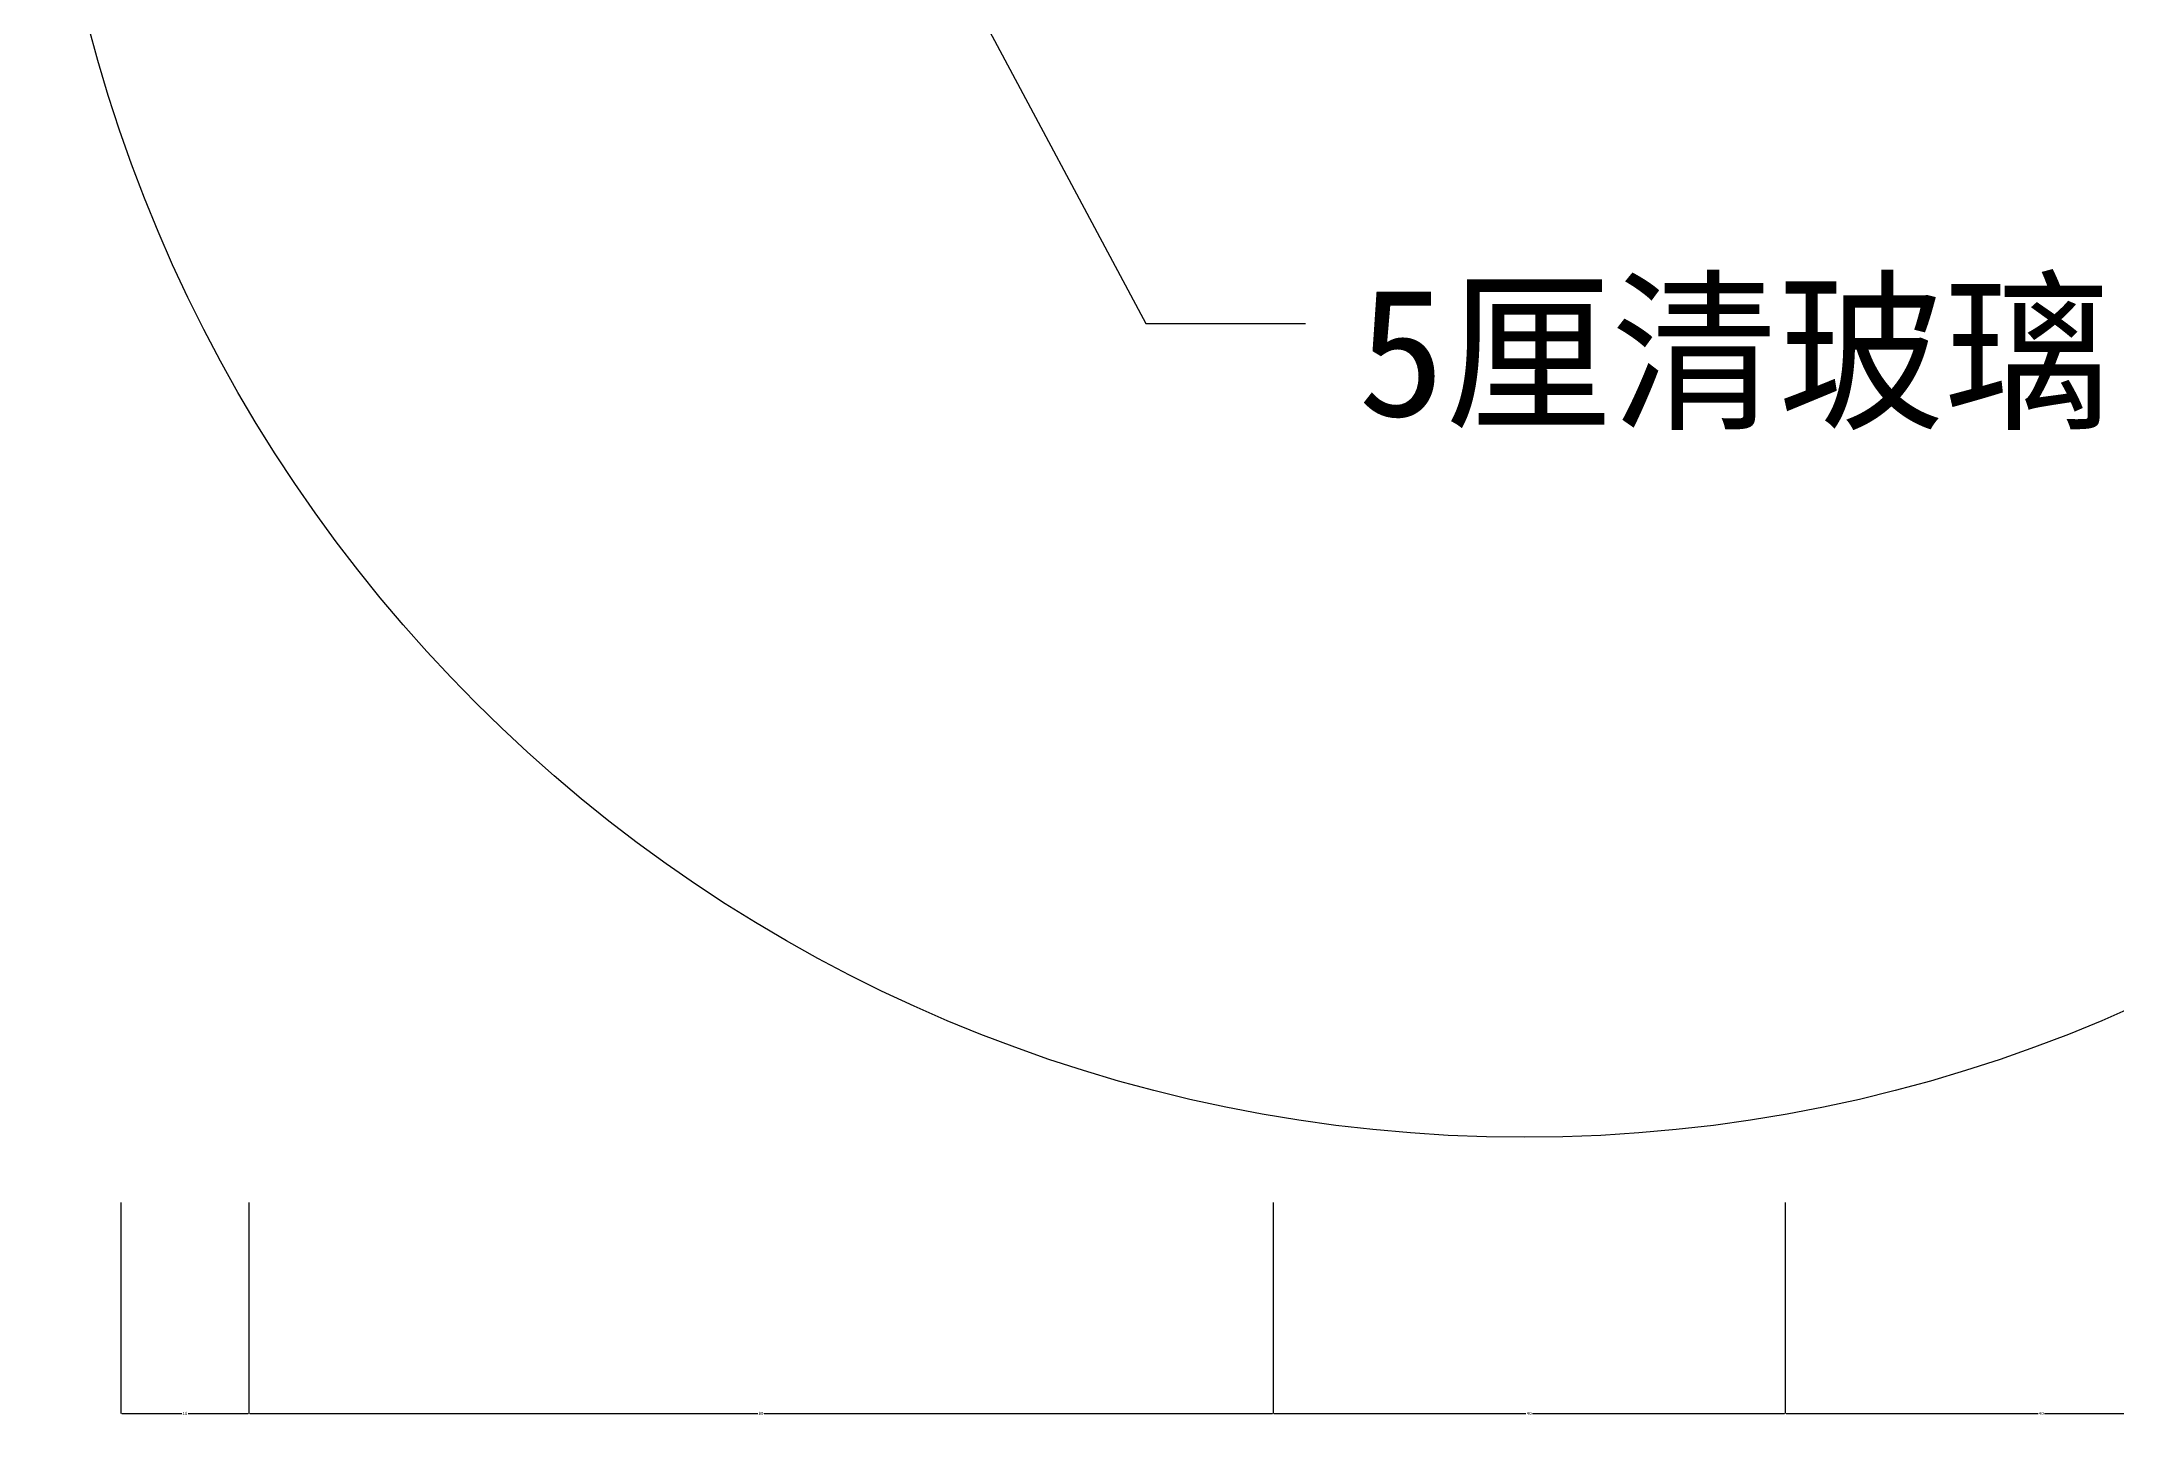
# Model space of a CAD drawing. Header units: metres. Extents: x 4 to 3597, y 195 to 4697.
# Drawn here: x 186 to 835, y 213 to 642 of the extents above; entities that cross this region are included whole.
import ezdxf

# ---------------------------------------------------------------- set-up
doc = ezdxf.new("R2010")
doc.units = ezdxf.units.M
doc.layers.add('DIM', color=3, linetype='Continuous')
doc.layers.add('TEXT', color=3, linetype='Continuous')
doc.dimstyles.get("Standard").update_dxf_attribs({"dimtxt": 2.5, "dimasz": 2.5, "dimexe": 1.25, "dimexo": 0.625, "dimtad": 1, "dimcen": 2.5, "dimazin": 3, "dimtfac": 1, "dimtmove": 0, "dimatfit": 3})

# ---------------------------------------------------------------- blocks, each defined once
blk = doc.blocks.new('*D1')
for p, q in [((571.23, 279.53), (571.23, 213.6)), ((731.23, 279.53), (731.23, 213.6)), ((571.48, 213.6), (650.23, 213.6)), ((652.23, 213.6), (730.98, 213.6))]:
    blk.add_line(p, q)
at = {"layer": 'Defpoints'}
for p in [(571.23, 279.53), (731.23, 279.53), (571.23, 213.6)]:
    blk.add_point(p, dxfattribs=at)
at = {"layer": 'DIM', "insert": (651.23, 213.6), "char_height": 1, "attachment_point": 5}
blk.add_mtext('40', dxfattribs=at)
blk = doc.blocks.new('*D7')
for p, q in [((211.23, 279.53), (211.23, 213.6)), ((251.23, 279.53), (251.23, 213.6)), ((211.48, 213.6), (230.23, 213.6)), ((232.23, 213.6), (250.98, 213.6))]:
    blk.add_line(p, q)
at = {"layer": 'Defpoints'}
for p in [(211.23, 279.53), (251.23, 279.53), (211.23, 213.6)]:
    blk.add_point(p, dxfattribs=at)
at = {"layer": 'DIM', "insert": (231.23, 213.6), "char_height": 1, "attachment_point": 5}
blk.add_mtext('10', dxfattribs=at)
blk = doc.blocks.new('*D8')
for p, q in [((251.23, 279.53), (251.23, 213.6)), ((571.23, 279.53), (571.23, 213.6)), ((251.48, 213.6), (410.23, 213.6)), ((412.23, 213.6), (570.98, 213.6))]:
    blk.add_line(p, q)
at = {"layer": 'Defpoints'}
for p in [(251.23, 279.53), (571.23, 279.53), (251.23, 213.6)]:
    blk.add_point(p, dxfattribs=at)
at = {"layer": 'DIM', "insert": (411.23, 213.6), "char_height": 1, "attachment_point": 5}
blk.add_mtext('80', dxfattribs=at)
blk = doc.blocks.new('*D43')
for p, q in [((731.23, 279.53), (731.23, 213.6)), ((891.23, 279.53), (891.23, 213.6)), ((731.48, 213.6), (810.23, 213.6)), ((812.23, 213.6), (890.98, 213.6))]:
    blk.add_line(p, q)
at = {"layer": 'Defpoints'}
for p in [(731.23, 279.53), (891.23, 279.53), (731.23, 213.6)]:
    blk.add_point(p, dxfattribs=at)
at = {"layer": 'DIM', "insert": (811.23, 213.6), "char_height": 1, "attachment_point": 5}
blk.add_mtext('40', dxfattribs=at)

msp = doc.modelspace()

# ---------------------------------------------------------------- linework, layer by layer
at = {"layer": 'DIM'}
msp.add_circle((649.8, 763.26), 463.38, dxfattribs=at)

# ---------------------------------------------------------------- texts
at = {"layer": 'TEXT'}
msp.add_text('5厘清玻璃', height=40, dxfattribs=at).set_placement((597.71, 525.23))

# ---------------------------------------------------------------- dimensions: what is measured, and where the dimension line sits
at = {"layer": 'DIM'}
for base, p1, p2, text, picture, middle in [((211.23, 213.6), (211.23, 279.53), (251.23, 279.53), '10', '*D7', (231.23, 213.6)), ((251.23, 213.6), (251.23, 279.53), (571.23, 279.53), '80', '*D8', (411.23, 213.6)), ((571.23, 213.6), (571.23, 279.53), (731.23, 279.53), '40', '*D1', (651.23, 213.6)), ((731.23, 213.6), (731.23, 279.53), (891.23, 279.53), '40', '*D43', (811.23, 213.6))]:
    dim = msp.add_linear_dim(base=base, p1=p1, p2=p2, text=text, dimstyle='Standard', dxfattribs=at)
    dim.commit()
    dim.dimension.update_dxf_attribs({"geometry": picture, "text_midpoint": middle})

# ---------------------------------------------------------------- leaders
msp.add_leader([(403.23, 794.22), (531.43, 554.14), (581.35, 554.14)], dimstyle='Standard', dxfattribs=at)

doc.saveas('drawing.dxf')
